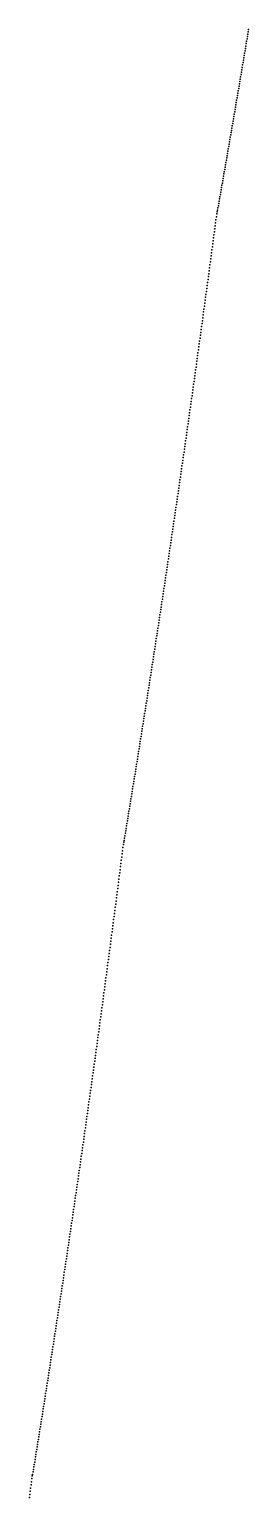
# Model space of a CAD drawing. Header units: metres. Extents: x 0 to 360, y 46 to 216.
# Drawn here: x 133.19 to 139.4, y 132.56 to 174.26 of the extents above; entities that cross this region are included whole.
import ezdxf

# ---------------------------------------------------------------- set-up
doc = ezdxf.new("R2010")
doc.units = ezdxf.units.M

msp = doc.modelspace()

# ---------------------------------------------------------------- linework, layer by layer
for p in [(139.347, 173.917), (139.359, 173.985), (139.37, 174.052), (139.381, 174.12), (139.392, 174.188), (139.404, 174.255), (139.28, 173.513), (139.291, 173.58), (139.302, 173.647), (139.313, 173.715), (139.325, 173.782), (139.336, 173.85), (139.212, 173.11), (139.223, 173.177), (139.235, 173.244), (139.246, 173.311), (139.257, 173.379), (139.268, 173.446), (139.133, 172.643), (139.144, 172.71), (139.156, 172.776), (139.167, 172.843), (139.178, 172.91), (139.19, 172.977), (139.201, 173.044), (139.065, 172.245), (139.077, 172.311), (139.088, 172.377), (139.099, 172.444), (139.111, 172.51), (139.122, 172.577), (138.998, 171.848), (139.009, 171.914), (139.02, 171.98), (139.032, 172.046), (139.043, 172.112), (139.054, 172.178), (138.919, 171.387), (138.93, 171.453), (138.941, 171.519), (138.953, 171.584), (138.964, 171.65), (138.975, 171.716), (138.986, 171.782), (138.851, 170.994), (138.862, 171.06), (138.874, 171.125), (138.885, 171.19), (138.896, 171.256), (138.907, 171.322), (138.783, 170.603), (138.794, 170.668), (138.806, 170.733), (138.817, 170.798), (138.828, 170.864), (138.84, 170.929), (138.704, 170.149), (138.715, 170.213), (138.727, 170.278), (138.738, 170.343), (138.749, 170.408), (138.761, 170.473), (138.772, 170.538), (138.636, 169.761), (138.648, 169.826), (138.659, 169.89), (138.67, 169.955), (138.681, 170.019), (138.693, 170.084), (138.557, 169.311), (138.568, 169.376), (138.58, 169.44), (138.591, 169.504), (138.602, 169.568), (138.614, 169.632), (138.625, 169.697), (138.489, 168.932), (138.501, 169.018), (138.512, 169.074), (138.523, 169.119), (138.535, 169.183), (138.546, 169.247), (138.433, 168.504), (138.444, 168.589), (138.455, 168.675), (138.467, 168.761), (138.478, 168.846), (138.376, 168.078), (138.387, 168.163), (138.399, 168.248), (138.41, 168.333), (138.421, 168.419), (138.32, 167.655), (138.331, 167.739), (138.342, 167.824), (138.353, 167.909), (138.365, 167.993), (138.263, 167.233), (138.274, 167.317), (138.286, 167.401), (138.297, 167.486), (138.308, 167.57), (138.206, 166.813), (138.218, 166.897), (138.229, 166.981), (138.24, 167.065), (138.252, 167.149), (138.15, 166.396), (138.161, 166.479), (138.172, 166.563), (138.184, 166.646), (138.195, 166.73), (138.093, 165.98), (138.104, 166.063), (138.116, 166.146), (138.127, 166.229), (138.138, 166.313), (138.036, 165.567), (138.048, 165.649), (138.059, 165.732), (138.07, 165.815), (138.082, 165.898), (137.98, 165.155), (137.991, 165.238), (138.002, 165.32), (138.014, 165.402), (138.025, 165.484), (137.923, 164.746), (137.934, 164.828), (137.946, 164.909), (137.957, 164.991), (137.968, 165.073), (137.866, 164.338), (137.878, 164.42), (137.889, 164.501), (137.9, 164.583), (137.912, 164.664), (137.809, 163.933), (137.821, 164.014), (137.832, 164.095), (137.843, 164.176), (137.855, 164.257), (137.753, 163.529), (137.764, 163.61), (137.775, 163.69), (137.787, 163.771), (137.798, 163.852), (137.685, 163.048), (137.696, 163.128), (137.707, 163.208), (137.719, 163.288), (137.73, 163.368), (137.741, 163.449), (137.628, 162.648), (137.639, 162.728), (137.651, 162.808), (137.662, 162.888), (137.673, 162.967), (137.571, 162.251), (137.582, 162.33), (137.594, 162.409), (137.605, 162.489), (137.616, 162.568), (137.514, 161.855), (137.526, 161.934), (137.537, 162.013), (137.548, 162.092), (137.56, 162.171), (137.446, 161.383), (137.457, 161.461), (137.469, 161.54), (137.48, 161.619), (137.492, 161.697), (137.503, 161.776), (137.389, 160.991), (137.401, 161.07), (137.412, 161.148), (137.423, 161.226), (137.435, 161.304), (137.332, 160.602), (137.344, 160.68), (137.355, 160.757), (137.366, 160.835), (137.378, 160.913), (137.264, 160.137), (137.276, 160.214), (137.287, 160.291), (137.298, 160.369), (137.31, 160.446), (137.321, 160.524), (137.207, 159.751), (137.219, 159.828), (137.23, 159.905), (137.241, 159.982), (137.253, 160.059), (137.139, 159.291), (137.15, 159.367), (137.162, 159.444), (137.173, 159.521), (137.185, 159.597), (137.196, 159.674), (137.082, 158.909), (137.093, 158.985), (137.105, 159.061), (137.116, 159.138), (137.128, 159.214), (137.025, 158.529), (137.037, 158.605), (137.048, 158.681), (137.059, 158.757), (137.071, 158.833), (136.957, 158.076), (136.968, 158.151), (136.98, 158.227), (136.991, 158.302), (137.002, 158.378), (137.014, 158.453), (136.889, 157.625), (136.9, 157.7), (136.911, 157.775), (136.923, 157.85), (136.934, 157.925), (136.945, 158), (136.832, 157.251), (136.843, 157.325), (136.854, 157.4), (136.866, 157.475), (136.877, 157.55), (136.763, 156.804), (136.775, 156.879), (136.786, 156.953), (136.797, 157.027), (136.809, 157.102), (136.82, 157.176), (136.706, 156.434), (136.718, 156.508), (136.729, 156.582), (136.74, 156.656), (136.752, 156.73), (136.638, 155.992), (136.649, 156.066), (136.661, 156.139), (136.672, 156.213), (136.683, 156.287), (136.695, 156.36), (136.569, 155.553), (136.581, 155.626), (136.592, 155.699), (136.604, 155.772), (136.615, 155.845), (136.626, 155.919), (136.512, 155.188), (136.524, 155.261), (136.535, 155.334), (136.547, 155.407), (136.558, 155.48), (136.444, 154.753), (136.455, 154.826), (136.467, 154.898), (136.478, 154.97), (136.49, 155.043), (136.501, 155.116), (136.375, 154.32), (136.387, 154.392), (136.398, 154.464), (136.41, 154.537), (136.421, 154.609), (136.432, 154.681), (136.307, 153.89), (136.318, 153.962), (136.33, 154.033), (136.341, 154.105), (136.353, 154.177), (136.364, 154.249), (136.238, 153.462), (136.25, 153.533), (136.261, 153.604), (136.273, 153.676), (136.284, 153.747), (136.296, 153.819), (136.17, 153.036), (136.181, 153.107), (136.193, 153.178), (136.204, 153.249), (136.216, 153.32), (136.227, 153.391), (136.113, 152.683), (136.124, 152.754), (136.136, 152.824), (136.147, 152.895), (136.158, 152.966), (136.044, 152.262), (136.056, 152.332), (136.067, 152.402), (136.079, 152.472), (136.09, 152.543), (136.101, 152.613), (135.976, 151.843), (135.987, 151.912), (135.999, 151.982), (136.01, 152.052), (136.021, 152.122), (136.033, 152.192), (135.907, 151.426), (135.918, 151.495), (135.93, 151.564), (135.941, 151.634), (135.953, 151.703), (135.964, 151.773), (135.838, 151.019), (135.85, 151.11), (135.861, 151.171), (135.873, 151.218), (135.884, 151.287), (135.896, 151.356), (135.781, 150.569), (135.793, 150.659), (135.804, 150.749), (135.816, 150.839), (135.827, 150.929), (135.724, 150.122), (135.736, 150.211), (135.747, 150.301), (135.758, 150.39), (135.77, 150.48), (135.678, 149.766), (135.69, 149.855), (135.701, 149.944), (135.713, 150.033), (135.621, 149.324), (135.633, 149.412), (135.644, 149.5), (135.655, 149.589), (135.667, 149.678), (135.564, 148.884), (135.575, 148.971), (135.587, 149.059), (135.598, 149.147), (135.61, 149.235), (135.518, 148.533), (135.53, 148.621), (135.541, 148.708), (135.552, 148.796), (135.461, 148.098), (135.472, 148.185), (135.484, 148.272), (135.495, 148.359), (135.507, 148.446), (135.404, 147.665), (135.415, 147.751), (135.426, 147.838), (135.438, 147.924), (135.449, 148.011), (135.346, 147.234), (135.358, 147.32), (135.369, 147.406), (135.381, 147.492), (135.392, 147.578), (135.289, 146.806), (135.3, 146.891), (135.312, 146.977), (135.323, 147.062), (135.335, 147.148), (135.232, 146.38), (135.243, 146.465), (135.255, 146.55), (135.266, 146.635), (135.278, 146.721), (135.174, 145.957), (135.186, 146.041), (135.197, 146.126), (135.209, 146.21), (135.22, 146.295), (135.117, 145.536), (135.129, 145.62), (135.14, 145.704), (135.151, 145.788), (135.163, 145.872), (135.06, 145.117), (135.071, 145.201), (135.083, 145.284), (135.094, 145.368), (135.106, 145.452), (135.002, 144.701), (135.014, 144.784), (135.025, 144.867), (135.037, 144.95), (135.048, 145.034), (134.945, 144.287), (134.957, 144.37), (134.968, 144.452), (134.979, 144.535), (134.991, 144.618), (134.888, 143.875), (134.899, 143.958), (134.911, 144.04), (134.922, 144.122), (134.934, 144.205), (134.83, 143.466), (134.842, 143.548), (134.853, 143.63), (134.865, 143.711), (134.876, 143.793), (134.773, 143.059), (134.784, 143.14), (134.796, 143.222), (134.807, 143.303), (134.819, 143.385), (134.716, 142.654), (134.727, 142.735), (134.738, 142.816), (134.75, 142.897), (134.761, 142.978), (134.658, 142.252), (134.67, 142.332), (134.681, 142.412), (134.693, 142.493), (134.704, 142.574), (134.601, 141.851), (134.612, 141.931), (134.624, 142.011), (134.635, 142.091), (134.647, 142.171), (134.532, 141.374), (134.543, 141.453), (134.555, 141.533), (134.566, 141.612), (134.578, 141.692), (134.589, 141.771), (134.474, 140.978), (134.486, 141.057), (134.497, 141.136), (134.509, 141.215), (134.52, 141.294), (134.417, 140.585), (134.428, 140.663), (134.44, 140.742), (134.451, 140.821), (134.463, 140.899), (134.348, 140.115), (134.359, 140.193), (134.371, 140.272), (134.382, 140.35), (134.394, 140.428), (134.405, 140.506), (134.29, 139.727), (134.302, 139.804), (134.313, 139.882), (134.325, 139.96), (134.336, 140.038), (134.233, 139.34), (134.245, 139.417), (134.256, 139.494), (134.267, 139.572), (134.279, 139.649), (134.164, 138.879), (134.176, 138.956), (134.187, 139.032), (134.199, 139.109), (134.21, 139.186), (134.222, 139.263), (134.107, 138.497), (134.118, 138.573), (134.13, 138.649), (134.141, 138.726), (134.153, 138.802), (134.038, 138.041), (134.049, 138.117), (134.061, 138.193), (134.072, 138.269), (134.084, 138.345), (134.095, 138.421), (133.98, 137.663), (133.991, 137.739), (134.003, 137.814), (134.014, 137.89), (134.026, 137.965), (133.911, 137.213), (133.922, 137.288), (133.934, 137.363), (133.945, 137.438), (133.957, 137.513), (133.968, 137.588), (133.853, 136.84), (133.865, 136.914), (133.876, 136.989), (133.888, 137.063), (133.899, 137.138), (133.784, 136.395), (133.796, 136.469), (133.807, 136.543), (133.819, 136.617), (133.83, 136.691), (133.842, 136.765), (133.715, 135.952), (133.727, 136.026), (133.738, 136.099), (133.75, 136.173), (133.761, 136.247), (133.773, 136.321), (133.658, 135.586), (133.669, 135.659), (133.681, 135.732), (133.692, 135.805), (133.704, 135.879), (133.589, 135.148), (133.6, 135.221), (133.612, 135.294), (133.623, 135.367), (133.635, 135.44), (133.646, 135.513), (133.519, 134.714), (133.531, 134.786), (133.543, 134.858), (133.554, 134.931), (133.566, 135.003), (133.577, 135.076), (133.45, 134.282), (133.462, 134.354), (133.473, 134.426), (133.485, 134.498), (133.496, 134.57), (133.508, 134.642), (133.393, 133.924), (133.404, 133.996), (133.416, 134.067), (133.427, 134.139), (133.439, 134.21), (133.324, 133.497), (133.335, 133.568), (133.347, 133.639), (133.358, 133.711), (133.37, 133.782), (133.381, 133.853), (133.254, 133.101), (133.266, 133.177), (133.277, 133.216), (133.289, 133.285), (133.301, 133.356), (133.312, 133.427), (133.197, 132.647), (133.208, 132.738), (133.22, 132.828), (133.231, 132.919), (133.243, 133.01), (133.185, 132.557)]:
    msp.add_point(p)

doc.saveas('drawing.dxf')
